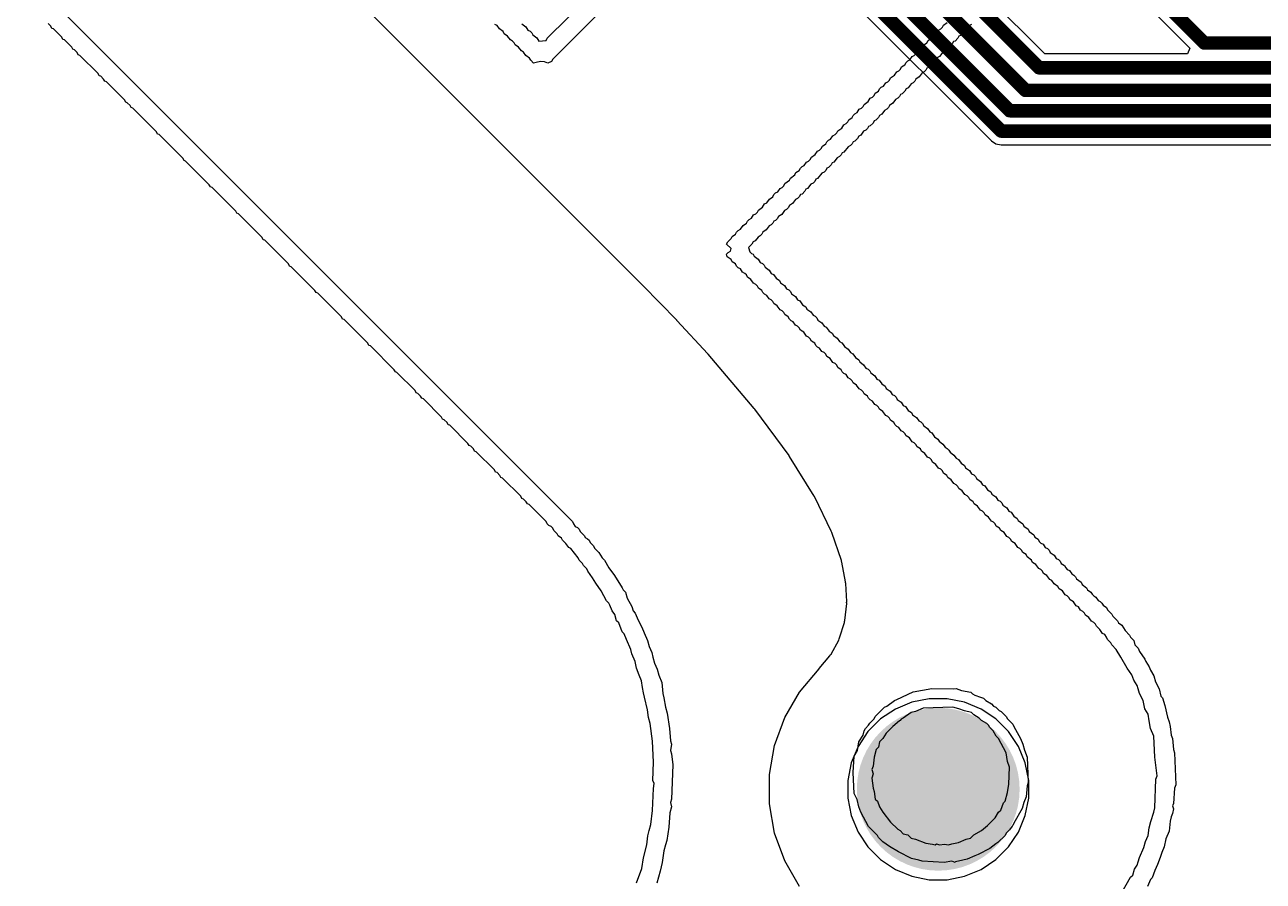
# Model space of a CAD drawing. Header units: millimetres. Extents: x 95 to 305, y 96 to 295.
# Drawn here: x 141.97 to 169.36, y 118.42 to 137.35 of the extents above; entities that cross this region are included whole.
import ezdxf

# ---------------------------------------------------------------- set-up
doc = ezdxf.new("R2010")
doc.units = ezdxf.units.MM
for name, color, linetype in [('BottomLayer', 5, 'Continuous'), ('BottomOverlay', 54, 'Continuous'), ('BottomSolder', 6, 'Continuous'), ('MultiLayer', 9, 'Continuous'), ('PadHoleLayer', 156, 'Continuous'), ('TopLayer', 1, 'Continuous'), ('TopSolder', 216, 'Continuous')]:
    doc.layers.add(name, color=color, linetype=linetype)

msp = doc.modelspace()

# ---------------------------------------------------------------- hatches: boundary and pattern name
at = {"layer": 'BottomLayer'}
h = msp.add_hatch(color=5, dxfattribs=at)
edge = h.paths.add_edge_path()
edge.add_arc((162.17, 120.45), 1.75, 0, 360)
at = {"layer": 'BottomSolder'}
h = msp.add_hatch(color=6, dxfattribs=at)
edge = h.paths.add_edge_path()
edge.add_arc((162.17, 120.45), 1.8, 0, 360)
at = {"layer": 'MultiLayer'}
h = msp.add_hatch(color=9, dxfattribs=at)
edge = h.paths.add_edge_path()
edge.add_arc((162.17, 120.45), 1.75, 0, 360)
at = {"layer": 'PadHoleLayer'}
h = msp.add_hatch(color=156, dxfattribs=at)
edge = h.paths.add_edge_path()
edge.add_arc((162.17, 120.45), 1.75, 0, 360)
at = {"layer": 'TopLayer'}
h = msp.add_hatch(color=1, dxfattribs=at)
edge = h.paths.add_edge_path()
edge.add_arc((162.17, 120.45), 1.75, 0, 360)
at = {"layer": 'TopSolder'}
h = msp.add_hatch(color=216, dxfattribs=at)
edge = h.paths.add_edge_path()
edge.add_arc((162.17, 120.45), 1.8, 0, 360)

# ---------------------------------------------------------------- linework, layer by layer
at = {"layer": 'BottomLayer'}
for p, q in [((155.632, 131.591), (131.591, 155.632)), ((155.633, 131.59), (155.632, 131.591)), ((155.635, 131.589), (155.633, 131.59)), ((156.388, 130.817), (155.635, 131.589)), ((156.39, 130.814), (156.388, 130.817)), ((156.393, 130.812), (156.39, 130.814)), ((157.077, 130.073), (156.393, 130.812)), ((157.08, 130.069), (157.077, 130.073)), ((157.084, 130.065), (157.08, 130.069)), ((158.101, 128.867), (157.084, 130.065)), ((158.105, 128.86), (158.101, 128.867)), ((158.112, 128.854), (158.105, 128.86)), ((158.871, 127.827), (158.112, 128.854)), ((158.876, 127.817), (158.871, 127.827)), ((158.883, 127.809), (158.876, 127.817)), ((159.427, 126.931), (158.883, 127.809)), ((159.432, 126.919), (159.427, 126.931)), ((159.44, 126.909), (159.432, 126.919)), ((159.804, 126.159), (159.44, 126.909)), ((159.808, 126.143), (159.804, 126.159)), ((159.816, 126.129), (159.808, 126.143)), ((160.029, 125.504), (159.816, 126.129)), ((160.031, 125.487), (160.029, 125.504)), ((160.038, 125.471), (160.031, 125.487)), ((160.123, 125.038), (160.038, 125.471)), ((160.123, 125.019), (160.123, 125.038)), ((160.127, 125.002), (160.123, 125.019)), ((160.148, 124.599), (160.127, 125.002)), ((160.105, 124.184), (160.147, 124.557)), ((160.145, 124.578), (160.148, 124.599)), ((160.147, 124.557), (160.145, 124.578)), ((159.989, 123.796), (160.095, 124.138)), ((160.095, 124.138), (160.097, 124.161)), ((160.097, 124.161), (160.105, 124.184)), ((159.976, 123.773), (159.989, 123.796)), ((159.799, 123.438), (159.969, 123.749)), ((159.969, 123.749), (159.976, 123.773)), ((159.537, 123.116), (159.771, 123.397)), ((159.771, 123.397), (159.783, 123.419)), ((159.783, 123.419), (159.799, 123.438)), ((159.103, 122.598), (159.537, 123.115)), ((159.537, 123.115), (159.537, 123.116)), ((159.537, 123.116), (159.537, 123.116)), ((158.776, 122.033), (159.103, 122.598)), ((161.973, 122.45), (161.586, 122.374)), ((162.367, 122.45), (161.973, 122.45)), ((162.753, 122.374), (162.367, 122.45)), ((161.222, 122.223), (160.895, 122.004)), ((161.586, 122.374), (161.222, 122.223)), ((163.117, 122.223), (162.753, 122.374)), ((163.445, 122.004), (163.117, 122.223)), ((158.553, 121.42), (158.776, 122.033)), ((160.895, 122.004), (160.616, 121.725)), ((163.723, 121.725), (163.445, 122.004)), ((160.616, 121.725), (160.397, 121.398)), ((163.942, 121.398), (163.723, 121.725)), ((158.44, 120.777), (158.553, 121.42)), ((160.397, 121.398), (160.247, 121.034)), ((164.093, 121.034), (163.942, 121.398)), ((158.44, 120.124), (158.44, 120.777)), ((160.247, 121.034), (160.17, 120.647)), ((164.17, 120.647), (164.093, 121.034)), ((160.17, 120.647), (160.17, 120.253)), ((164.17, 120.253), (164.17, 120.647)), ((160.17, 120.253), (160.247, 119.867)), ((164.093, 119.867), (164.17, 120.253)), ((158.553, 119.481), (158.44, 120.124)), ((160.247, 119.867), (160.397, 119.503)), ((163.942, 119.503), (164.093, 119.867)), ((158.776, 118.868), (158.553, 119.481)), ((160.397, 119.503), (160.616, 119.176)), ((163.723, 119.176), (163.942, 119.503)), ((160.616, 119.176), (160.895, 118.897)), ((163.445, 118.897), (163.723, 119.176)), ((159.103, 118.303), (158.776, 118.868)), ((160.895, 118.897), (161.222, 118.678)), ((163.117, 118.678), (163.445, 118.897)), ((161.222, 118.678), (161.586, 118.527)), ((162.753, 118.527), (163.117, 118.678)), ((161.586, 118.527), (161.973, 118.45)), ((161.973, 118.45), (162.367, 118.45)), ((162.367, 118.45), (162.753, 118.527))]:
    msp.add_line(p, q, dxfattribs=at)
at = {"layer": 'BottomOverlay'}
for p, q in [((153.524, 137.052), (171.255, 154.783)), ((126.86, 153.59), (154.084, 126.366)), ((154.85, 137.794), (153.645, 136.589)), ((142.547, 137.319), (142.486, 137.38)), ((142.571, 137.271), (142.547, 137.319)), ((142.607, 137.258), (142.571, 137.271)), ((142.79, 137.076), (142.607, 137.258)), ((152.416, 137.331), (152.368, 137.356)), ((152.465, 137.258), (152.416, 137.331)), ((152.55, 137.198), (152.465, 137.258)), ((152.964, 137.368), (153.049, 137.307)), ((153.049, 137.307), (153.098, 137.234)), ((153.098, 137.234), (153.146, 137.21)), ((153.146, 137.21), (153.183, 137.173)), ((162.128, 137.161), (162.176, 137.234)), ((162.176, 137.234), (162.225, 137.258)), ((162.225, 137.258), (162.262, 137.295)), ((162.262, 137.295), (162.286, 137.344)), ((162.286, 137.344), (162.371, 137.404)), ((162.797, 137.246), (162.724, 137.198)), ((162.858, 137.331), (162.797, 137.246)), ((162.907, 137.356), (162.858, 137.331)), ((142.814, 137.027), (142.79, 137.076)), ((142.851, 137.015), (142.814, 137.027)), ((143.009, 136.857), (142.851, 137.015)), ((152.574, 137.149), (152.55, 137.198)), ((152.647, 137.1), (152.574, 137.149)), ((152.708, 137.015), (152.647, 137.1)), ((152.757, 136.991), (152.708, 137.015)), ((152.794, 136.954), (152.757, 136.991)), ((152.818, 136.905), (152.794, 136.954)), ((153.183, 137.173), (153.207, 137.125)), ((153.207, 137.125), (153.292, 137.064)), ((153.292, 137.064), (153.341, 136.991)), ((153.341, 136.991), (153.499, 137.003)), ((153.499, 137.003), (153.524, 137.052)), ((161.823, 136.881), (161.921, 136.954)), ((161.921, 136.954), (161.945, 137.003)), ((161.945, 137.003), (162.018, 137.052)), ((162.018, 137.052), (162.043, 137.1)), ((162.043, 137.1), (162.079, 137.137)), ((162.079, 137.137), (162.128, 137.161)), ((162.481, 136.93), (162.444, 136.893)), ((162.505, 136.978), (162.481, 136.93)), ((162.541, 136.991), (162.505, 136.978)), ((162.602, 137.052), (162.541, 136.991)), ((162.627, 137.1), (162.602, 137.052)), ((162.663, 137.112), (162.627, 137.1)), ((162.7, 137.149), (162.663, 137.112)), ((162.724, 137.198), (162.7, 137.149)), ((143.033, 136.808), (143.009, 136.857)), ((143.07, 136.796), (143.033, 136.808)), ((143.131, 136.735), (143.07, 136.796)), ((143.155, 136.686), (143.131, 136.735)), ((143.192, 136.674), (143.155, 136.686)), ((143.593, 136.273), (143.192, 136.674)), ((152.891, 136.857), (152.818, 136.905)), ((152.952, 136.772), (152.891, 136.857)), ((153, 136.747), (152.952, 136.772)), ((153.049, 136.674), (153, 136.747)), ((153.134, 136.613), (153.049, 136.674)), ((161.592, 136.65), (161.641, 136.674)), ((161.641, 136.674), (161.677, 136.711)), ((161.677, 136.711), (161.702, 136.759)), ((161.702, 136.759), (161.799, 136.832)), ((161.799, 136.832), (161.823, 136.881)), ((162.274, 136.747), (162.201, 136.65)), ((162.322, 136.772), (162.274, 136.747)), ((162.395, 136.869), (162.322, 136.772)), ((162.444, 136.893), (162.395, 136.869)), ((153.159, 136.565), (153.134, 136.613)), ((153.219, 136.504), (153.159, 136.565)), ((153.28, 136.516), (153.219, 136.504)), ((153.378, 136.54), (153.28, 136.516)), ((153.463, 136.528), (153.378, 136.54)), ((153.536, 136.504), (153.463, 136.528)), ((153.621, 136.54), (153.536, 136.504)), ((153.645, 136.589), (153.621, 136.54)), ((161.337, 136.37), (161.361, 136.419)), ((161.361, 136.419), (161.434, 136.467)), ((161.434, 136.467), (161.458, 136.516)), ((161.458, 136.516), (161.495, 136.553)), ((161.495, 136.553), (161.544, 136.577)), ((161.544, 136.577), (161.592, 136.65)), ((161.921, 136.394), (161.896, 136.346)), ((161.957, 136.407), (161.921, 136.394)), ((162.018, 136.467), (161.957, 136.407)), ((162.043, 136.516), (162.018, 136.467)), ((162.079, 136.528), (162.043, 136.516)), ((162.152, 136.626), (162.079, 136.528)), ((162.201, 136.65), (162.152, 136.626)), ((143.618, 136.224), (143.593, 136.273)), ((143.654, 136.212), (143.618, 136.224)), ((143.715, 136.151), (143.654, 136.212)), ((143.739, 136.102), (143.715, 136.151)), ((161.057, 136.09), (161.093, 136.127)), ((161.093, 136.127), (161.118, 136.175)), ((161.118, 136.175), (161.203, 136.236)), ((161.203, 136.236), (161.251, 136.309)), ((161.251, 136.309), (161.3, 136.333)), ((161.3, 136.333), (161.337, 136.37)), ((161.677, 136.151), (161.653, 136.102)), ((161.75, 136.2), (161.677, 136.151)), ((161.811, 136.285), (161.75, 136.2)), ((161.86, 136.309), (161.811, 136.285)), ((161.896, 136.346), (161.86, 136.309)), ((143.776, 136.09), (143.739, 136.102)), ((144.177, 135.688), (143.776, 136.09)), ((160.753, 135.786), (160.777, 135.835)), ((160.777, 135.835), (160.85, 135.883)), ((160.85, 135.883), (160.874, 135.932)), ((160.874, 135.932), (160.911, 135.968)), ((160.911, 135.968), (160.959, 135.993)), ((160.959, 135.993), (161.008, 136.066)), ((161.008, 136.066), (161.057, 136.09)), ((161.434, 135.883), (161.373, 135.822)), ((161.458, 135.932), (161.434, 135.883)), ((161.507, 135.956), (161.458, 135.932)), ((161.568, 136.041), (161.507, 135.956)), ((161.617, 136.066), (161.568, 136.041)), ((161.653, 136.102), (161.617, 136.066)), ((144.202, 135.64), (144.177, 135.688)), ((144.238, 135.628), (144.202, 135.64)), ((144.299, 135.567), (144.238, 135.628)), ((144.323, 135.518), (144.299, 135.567)), ((160.509, 135.542), (160.533, 135.591)), ((160.533, 135.591), (160.619, 135.652)), ((160.619, 135.652), (160.667, 135.725)), ((160.667, 135.725), (160.716, 135.749)), ((160.716, 135.749), (160.753, 135.786)), ((161.093, 135.567), (161.069, 135.518)), ((161.166, 135.615), (161.093, 135.567)), ((161.227, 135.701), (161.166, 135.615)), ((161.276, 135.725), (161.227, 135.701)), ((161.312, 135.762), (161.276, 135.725)), ((161.337, 135.81), (161.312, 135.762)), ((161.373, 135.822), (161.337, 135.81)), ((144.36, 135.506), (144.323, 135.518)), ((144.883, 134.983), (144.36, 135.506)), ((160.193, 135.25), (160.266, 135.299)), ((160.266, 135.299), (160.29, 135.348)), ((160.29, 135.348), (160.327, 135.384)), ((160.327, 135.384), (160.375, 135.409)), ((160.375, 135.409), (160.424, 135.482)), ((160.424, 135.482), (160.473, 135.506)), ((160.473, 135.506), (160.509, 135.542)), ((160.85, 135.299), (160.789, 135.238)), ((160.874, 135.348), (160.85, 135.299)), ((160.923, 135.372), (160.874, 135.348)), ((160.984, 135.457), (160.923, 135.372)), ((161.032, 135.482), (160.984, 135.457)), ((161.069, 135.518), (161.032, 135.482)), ((159.949, 135.007), (160.035, 135.068)), ((160.035, 135.068), (160.083, 135.141)), ((160.083, 135.141), (160.132, 135.165)), ((160.132, 135.165), (160.168, 135.202)), ((160.168, 135.202), (160.193, 135.25)), ((160.57, 135.019), (160.521, 134.995)), ((160.606, 135.056), (160.57, 135.019)), ((160.631, 135.104), (160.606, 135.056)), ((160.667, 135.117), (160.631, 135.104)), ((160.728, 135.177), (160.667, 135.117)), ((160.753, 135.226), (160.728, 135.177)), ((160.789, 135.238), (160.753, 135.226)), ((144.908, 134.934), (144.883, 134.983)), ((144.944, 134.922), (144.908, 134.934)), ((145.467, 134.399), (144.944, 134.922)), ((159.682, 134.715), (159.706, 134.764)), ((159.706, 134.764), (159.742, 134.8)), ((159.742, 134.8), (159.791, 134.824)), ((159.791, 134.824), (159.84, 134.897)), ((159.84, 134.897), (159.888, 134.922)), ((159.888, 134.922), (159.925, 134.958)), ((159.925, 134.958), (159.949, 135.007)), ((160.29, 134.764), (160.266, 134.715)), ((160.327, 134.776), (160.29, 134.764)), ((160.387, 134.837), (160.327, 134.776)), ((160.412, 134.885), (160.387, 134.837)), ((160.46, 134.91), (160.412, 134.885)), ((160.521, 134.995), (160.46, 134.91)), ((159.365, 134.423), (159.45, 134.484)), ((159.45, 134.484), (159.499, 134.557)), ((159.499, 134.557), (159.548, 134.581)), ((159.548, 134.581), (159.584, 134.618)), ((159.584, 134.618), (159.609, 134.666)), ((159.609, 134.666), (159.682, 134.715)), ((160.022, 134.472), (159.986, 134.435)), ((160.047, 134.52), (160.022, 134.472)), ((160.083, 134.532), (160.047, 134.52)), ((160.181, 134.654), (160.083, 134.532)), ((160.229, 134.678), (160.181, 134.654)), ((160.266, 134.715), (160.229, 134.678)), ((145.492, 134.35), (145.467, 134.399)), ((145.528, 134.338), (145.492, 134.35)), ((146.051, 133.814), (145.528, 134.338)), ((159.122, 134.179), (159.158, 134.216)), ((159.158, 134.216), (159.207, 134.24)), ((159.207, 134.24), (159.256, 134.313)), ((159.256, 134.313), (159.304, 134.338)), ((159.304, 134.338), (159.341, 134.374)), ((159.341, 134.374), (159.365, 134.423)), ((159.742, 134.192), (159.706, 134.179)), ((159.803, 134.252), (159.742, 134.192)), ((159.828, 134.301), (159.803, 134.252)), ((159.864, 134.313), (159.828, 134.301)), ((159.937, 134.411), (159.864, 134.313)), ((159.986, 134.435), (159.937, 134.411)), ((158.878, 133.912), (158.903, 133.96)), ((158.903, 133.96), (159, 134.033)), ((159, 134.033), (159.024, 134.082)), ((159.024, 134.082), (159.097, 134.131)), ((159.097, 134.131), (159.122, 134.179)), ((159.463, 133.936), (159.438, 133.887)), ((159.499, 133.948), (159.463, 133.936)), ((159.596, 134.07), (159.499, 133.948)), ((159.645, 134.094), (159.596, 134.07)), ((159.682, 134.131), (159.645, 134.094)), ((159.706, 134.179), (159.682, 134.131)), ((146.076, 133.766), (146.051, 133.814)), ((146.112, 133.754), (146.076, 133.766)), ((146.636, 133.23), (146.112, 133.754)), ((158.574, 133.632), (158.623, 133.656)), ((158.623, 133.656), (158.672, 133.729)), ((158.672, 133.729), (158.72, 133.754)), ((158.72, 133.754), (158.757, 133.79)), ((158.757, 133.79), (158.781, 133.839)), ((158.781, 133.839), (158.878, 133.912)), ((159.219, 133.668), (159.158, 133.607)), ((159.243, 133.717), (159.219, 133.668)), ((159.28, 133.729), (159.243, 133.717)), ((159.353, 133.827), (159.28, 133.729)), ((159.402, 133.851), (159.353, 133.827)), ((159.438, 133.887), (159.402, 133.851)), ((158.282, 133.315), (158.331, 133.388)), ((158.331, 133.388), (158.379, 133.413)), ((158.379, 133.413), (158.44, 133.498)), ((158.44, 133.498), (158.513, 133.547)), ((158.513, 133.547), (158.538, 133.595)), ((158.538, 133.595), (158.574, 133.632)), ((158.951, 133.401), (158.878, 133.352)), ((159.012, 133.486), (158.951, 133.401)), ((159.061, 133.51), (159.012, 133.486)), ((159.097, 133.547), (159.061, 133.51)), ((159.122, 133.595), (159.097, 133.547)), ((159.158, 133.607), (159.122, 133.595)), ((146.66, 133.182), (146.636, 133.23)), ((146.696, 133.169), (146.66, 133.182)), ((147.22, 132.646), (146.696, 133.169)), ((158.039, 133.072), (158.087, 133.145)), ((158.087, 133.145), (158.136, 133.169)), ((158.136, 133.169), (158.173, 133.206)), ((158.173, 133.206), (158.197, 133.255)), ((158.197, 133.255), (158.282, 133.315)), ((158.635, 133.109), (158.611, 133.06)), ((158.708, 133.157), (158.635, 133.109)), ((158.769, 133.242), (158.708, 133.157)), ((158.818, 133.267), (158.769, 133.242)), ((158.854, 133.303), (158.818, 133.267)), ((158.878, 133.352), (158.854, 133.303)), ((157.747, 132.804), (157.795, 132.829)), ((157.795, 132.829), (157.856, 132.914)), ((157.856, 132.914), (157.929, 132.962)), ((157.929, 132.962), (157.953, 133.011)), ((157.953, 133.011), (157.99, 133.048)), ((157.99, 133.048), (158.039, 133.072)), ((158.428, 132.902), (158.367, 132.816)), ((158.477, 132.926), (158.428, 132.902)), ((158.513, 132.962), (158.477, 132.926)), ((158.538, 133.011), (158.513, 132.962)), ((158.574, 133.023), (158.538, 133.011)), ((158.611, 133.06), (158.574, 133.023)), ((147.244, 132.597), (147.22, 132.646)), ((147.281, 132.585), (147.244, 132.597)), ((147.804, 132.062), (147.281, 132.585)), ((157.491, 132.5), (157.515, 132.549)), ((157.515, 132.549), (157.588, 132.622)), ((157.588, 132.622), (157.613, 132.67)), ((157.613, 132.67), (157.686, 132.719)), ((157.686, 132.719), (157.71, 132.768)), ((157.71, 132.768), (157.747, 132.804)), ((158.075, 132.549), (158.051, 132.5)), ((158.124, 132.573), (158.075, 132.549)), ((158.185, 132.658), (158.124, 132.573)), ((158.233, 132.683), (158.185, 132.658)), ((158.27, 132.719), (158.233, 132.683)), ((158.294, 132.768), (158.27, 132.719)), ((158.367, 132.816), (158.294, 132.768)), ((157.588, 132.403), (157.491, 132.5)), ((157.491, 132.281), (157.528, 132.317)), ((157.503, 132.22), (157.491, 132.281)), ((157.528, 132.317), (157.576, 132.342)), ((157.576, 132.342), (157.588, 132.403)), ((158.051, 132.5), (157.978, 132.427)), ((157.978, 132.427), (158.002, 132.33)), ((158.002, 132.33), (158.039, 132.293)), ((158.039, 132.293), (158.075, 132.281)), ((158.075, 132.281), (158.1, 132.232)), ((147.828, 132.013), (147.804, 132.062)), ((147.865, 132.001), (147.828, 132.013)), ((148.388, 131.478), (147.865, 132.001)), ((157.588, 132.159), (157.503, 132.22)), ((157.613, 132.111), (157.588, 132.159)), ((157.686, 132.062), (157.613, 132.111)), ((157.71, 132.013), (157.686, 132.062)), ((157.747, 131.977), (157.71, 132.013)), ((158.1, 132.232), (158.185, 132.171)), ((158.185, 132.171), (158.233, 132.098)), ((158.233, 132.098), (158.282, 132.074)), ((158.282, 132.074), (158.319, 132.038)), ((158.319, 132.038), (158.343, 131.989)), ((157.795, 131.952), (157.747, 131.977)), ((157.844, 131.879), (157.795, 131.952)), ((157.893, 131.855), (157.844, 131.879)), ((157.929, 131.819), (157.893, 131.855)), ((157.953, 131.77), (157.929, 131.819)), ((158.027, 131.721), (157.953, 131.77)), ((158.343, 131.989), (158.428, 131.928)), ((158.428, 131.928), (158.477, 131.855)), ((158.477, 131.855), (158.525, 131.831)), ((158.525, 131.831), (158.586, 131.745)), ((158.586, 131.745), (158.659, 131.697)), ((148.412, 131.429), (148.388, 131.478)), ((158.087, 131.636), (158.027, 131.721)), ((158.136, 131.612), (158.087, 131.636)), ((158.173, 131.575), (158.136, 131.612)), ((158.197, 131.526), (158.173, 131.575)), ((158.27, 131.478), (158.197, 131.526)), ((158.294, 131.429), (158.27, 131.478)), ((158.659, 131.697), (158.684, 131.648)), ((158.684, 131.648), (158.769, 131.587)), ((158.769, 131.587), (158.818, 131.514)), ((158.818, 131.514), (158.866, 131.49)), ((158.866, 131.49), (158.903, 131.453)), ((158.903, 131.453), (158.927, 131.405)), ((148.449, 131.417), (148.412, 131.429)), ((148.972, 130.894), (148.449, 131.417)), ((158.331, 131.393), (158.294, 131.429)), ((158.379, 131.368), (158.331, 131.393)), ((158.428, 131.295), (158.379, 131.368)), ((158.477, 131.271), (158.428, 131.295)), ((158.513, 131.234), (158.477, 131.271)), ((158.538, 131.186), (158.513, 131.234)), ((158.611, 131.137), (158.538, 131.186)), ((158.927, 131.405), (159.012, 131.344)), ((159.012, 131.344), (159.061, 131.271)), ((159.061, 131.271), (159.11, 131.247)), ((159.11, 131.247), (159.17, 131.161)), ((158.672, 131.052), (158.611, 131.137)), ((158.72, 131.027), (158.672, 131.052)), ((158.757, 130.991), (158.72, 131.027)), ((158.781, 130.942), (158.757, 130.991)), ((158.854, 130.894), (158.781, 130.942)), ((159.17, 131.161), (159.243, 131.113)), ((159.243, 131.113), (159.268, 131.064)), ((159.268, 131.064), (159.353, 131.003)), ((159.353, 131.003), (159.402, 130.93)), ((159.402, 130.93), (159.45, 130.906)), ((159.45, 130.906), (159.487, 130.869)), ((148.997, 130.845), (148.972, 130.894)), ((149.033, 130.833), (148.997, 130.845)), ((149.556, 130.309), (149.033, 130.833)), ((158.878, 130.845), (158.854, 130.894)), ((158.915, 130.808), (158.878, 130.845)), ((158.964, 130.784), (158.915, 130.808)), ((159.012, 130.711), (158.964, 130.784)), ((159.061, 130.687), (159.012, 130.711)), ((159.097, 130.65), (159.061, 130.687)), ((159.122, 130.602), (159.097, 130.65)), ((159.487, 130.869), (159.511, 130.821)), ((159.511, 130.821), (159.596, 130.76)), ((159.596, 130.76), (159.645, 130.687)), ((159.645, 130.687), (159.694, 130.662)), ((159.694, 130.662), (159.755, 130.577)), ((159.195, 130.553), (159.122, 130.602)), ((159.256, 130.468), (159.195, 130.553)), ((159.304, 130.443), (159.256, 130.468)), ((159.341, 130.407), (159.304, 130.443)), ((159.365, 130.358), (159.341, 130.407)), ((159.438, 130.309), (159.365, 130.358)), ((159.755, 130.577), (159.828, 130.529)), ((159.828, 130.529), (159.852, 130.48)), ((159.852, 130.48), (159.937, 130.419)), ((159.937, 130.419), (159.986, 130.346)), ((149.581, 130.261), (149.556, 130.309)), ((149.617, 130.249), (149.581, 130.261)), ((150.141, 129.725), (149.617, 130.249)), ((159.463, 130.261), (159.438, 130.309)), ((159.499, 130.224), (159.463, 130.261)), ((159.548, 130.2), (159.499, 130.224)), ((159.596, 130.127), (159.548, 130.2)), ((159.645, 130.103), (159.596, 130.127)), ((159.682, 130.066), (159.645, 130.103)), ((159.986, 130.346), (160.035, 130.322)), ((160.035, 130.322), (160.071, 130.285)), ((160.071, 130.285), (160.095, 130.236)), ((160.095, 130.236), (160.181, 130.176)), ((160.181, 130.176), (160.229, 130.103)), ((160.229, 130.103), (160.278, 130.078)), ((159.706, 130.017), (159.682, 130.066)), ((159.779, 129.969), (159.706, 130.017)), ((159.84, 129.884), (159.779, 129.969)), ((159.888, 129.859), (159.84, 129.884)), ((159.925, 129.823), (159.888, 129.859)), ((159.949, 129.774), (159.925, 129.823)), ((160.278, 130.078), (160.339, 129.993)), ((160.339, 129.993), (160.412, 129.944)), ((160.412, 129.944), (160.436, 129.896)), ((160.436, 129.896), (160.521, 129.835)), ((160.521, 129.835), (160.57, 129.762)), ((150.165, 129.677), (150.141, 129.725)), ((150.201, 129.664), (150.165, 129.677)), ((150.603, 129.263), (150.201, 129.664)), ((160.022, 129.725), (159.949, 129.774)), ((160.047, 129.677), (160.022, 129.725)), ((160.083, 129.64), (160.047, 129.677)), ((160.132, 129.616), (160.083, 129.64)), ((160.181, 129.543), (160.132, 129.616)), ((160.229, 129.518), (160.181, 129.543)), ((160.57, 129.762), (160.619, 129.737)), ((160.619, 129.737), (160.655, 129.701)), ((160.655, 129.701), (160.68, 129.652)), ((160.68, 129.652), (160.765, 129.591)), ((160.765, 129.591), (160.813, 129.518)), ((150.627, 129.214), (150.603, 129.263)), ((160.266, 129.482), (160.229, 129.518)), ((160.29, 129.433), (160.266, 129.482)), ((160.363, 129.385), (160.29, 129.433)), ((160.424, 129.299), (160.363, 129.385)), ((160.473, 129.275), (160.424, 129.299)), ((160.509, 129.239), (160.473, 129.275)), ((160.813, 129.518), (160.862, 129.494)), ((160.862, 129.494), (160.923, 129.409)), ((160.923, 129.409), (160.996, 129.36)), ((160.996, 129.36), (161.02, 129.312)), ((161.02, 129.312), (161.105, 129.251)), ((150.664, 129.202), (150.627, 129.214)), ((150.725, 129.141), (150.664, 129.202)), ((150.749, 129.092), (150.725, 129.141)), ((150.786, 129.08), (150.749, 129.092)), ((151.187, 128.679), (150.786, 129.08)), ((160.533, 129.19), (160.509, 129.239)), ((160.606, 129.141), (160.533, 129.19)), ((160.631, 129.092), (160.606, 129.141)), ((160.667, 129.056), (160.631, 129.092)), ((160.716, 129.032), (160.667, 129.056)), ((160.765, 128.959), (160.716, 129.032)), ((161.105, 129.251), (161.154, 129.178)), ((161.154, 129.178), (161.203, 129.153)), ((161.203, 129.153), (161.239, 129.117)), ((161.239, 129.117), (161.264, 129.068)), ((161.264, 129.068), (161.349, 129.007)), ((161.349, 129.007), (161.398, 128.934)), ((160.813, 128.934), (160.765, 128.959)), ((160.85, 128.898), (160.813, 128.934)), ((160.874, 128.849), (160.85, 128.898)), ((160.947, 128.8), (160.874, 128.849)), ((161.008, 128.715), (160.947, 128.8)), ((161.057, 128.691), (161.008, 128.715)), ((161.398, 128.934), (161.446, 128.91)), ((161.446, 128.91), (161.507, 128.825)), ((161.507, 128.825), (161.58, 128.776)), ((161.58, 128.776), (161.604, 128.727)), ((161.604, 128.727), (161.69, 128.667)), ((151.211, 128.63), (151.187, 128.679)), ((151.248, 128.618), (151.211, 128.63)), ((151.309, 128.557), (151.248, 128.618)), ((151.333, 128.508), (151.309, 128.557)), ((151.37, 128.496), (151.333, 128.508)), ((151.771, 128.095), (151.37, 128.496)), ((161.093, 128.654), (161.057, 128.691)), ((161.118, 128.606), (161.093, 128.654)), ((161.191, 128.557), (161.118, 128.606)), ((161.215, 128.508), (161.191, 128.557)), ((161.251, 128.472), (161.215, 128.508)), ((161.3, 128.447), (161.251, 128.472)), ((161.349, 128.374), (161.3, 128.447)), ((161.69, 128.667), (161.738, 128.594)), ((161.738, 128.594), (161.787, 128.569)), ((161.787, 128.569), (161.823, 128.533)), ((161.823, 128.533), (161.848, 128.484)), ((161.848, 128.484), (161.933, 128.423)), ((161.398, 128.35), (161.349, 128.374)), ((161.434, 128.314), (161.398, 128.35)), ((161.458, 128.265), (161.434, 128.314)), ((161.531, 128.216), (161.458, 128.265)), ((161.592, 128.131), (161.531, 128.216)), ((161.933, 128.423), (161.982, 128.35)), ((161.982, 128.35), (162.03, 128.326)), ((162.03, 128.326), (162.091, 128.241)), ((162.091, 128.241), (162.164, 128.192)), ((162.164, 128.192), (162.189, 128.143)), ((151.796, 128.046), (151.771, 128.095)), ((151.832, 128.034), (151.796, 128.046)), ((151.893, 127.973), (151.832, 128.034)), ((151.917, 127.924), (151.893, 127.973)), ((151.954, 127.912), (151.917, 127.924)), ((152.355, 127.51), (151.954, 127.912)), ((161.641, 128.107), (161.592, 128.131)), ((161.677, 128.07), (161.641, 128.107)), ((161.702, 128.022), (161.677, 128.07)), ((161.775, 127.973), (161.702, 128.022)), ((161.799, 127.924), (161.775, 127.973)), ((161.872, 127.876), (161.799, 127.924)), ((162.189, 128.143), (162.274, 128.082)), ((162.274, 128.082), (162.322, 128.009)), ((162.322, 128.009), (162.371, 127.985)), ((162.371, 127.985), (162.408, 127.949)), ((162.408, 127.949), (162.432, 127.9)), ((162.432, 127.9), (162.517, 127.839)), ((161.933, 127.79), (161.872, 127.876)), ((161.982, 127.766), (161.933, 127.79)), ((162.018, 127.729), (161.982, 127.766)), ((162.043, 127.681), (162.018, 127.729)), ((162.116, 127.632), (162.043, 127.681)), ((162.176, 127.547), (162.116, 127.632)), ((162.517, 127.839), (162.566, 127.766)), ((162.566, 127.766), (162.615, 127.742)), ((162.615, 127.742), (162.675, 127.656)), ((162.675, 127.656), (162.748, 127.608)), ((152.38, 127.462), (152.355, 127.51)), ((152.416, 127.45), (152.38, 127.462)), ((152.477, 127.389), (152.416, 127.45)), ((152.501, 127.34), (152.477, 127.389)), ((162.225, 127.523), (162.176, 127.547)), ((162.262, 127.486), (162.225, 127.523)), ((162.286, 127.437), (162.262, 127.486)), ((162.359, 127.389), (162.286, 127.437)), ((162.383, 127.34), (162.359, 127.389)), ((162.748, 127.608), (162.773, 127.559)), ((162.773, 127.559), (162.858, 127.498)), ((162.858, 127.498), (162.907, 127.425)), ((162.907, 127.425), (162.955, 127.401)), ((162.955, 127.401), (162.992, 127.364)), ((162.992, 127.364), (163.016, 127.316)), ((152.538, 127.328), (152.501, 127.34)), ((152.94, 126.926), (152.538, 127.328)), ((162.456, 127.291), (162.383, 127.34)), ((162.517, 127.206), (162.456, 127.291)), ((162.566, 127.182), (162.517, 127.206)), ((162.602, 127.145), (162.566, 127.182)), ((162.627, 127.097), (162.602, 127.145)), ((162.7, 127.048), (162.627, 127.097)), ((163.016, 127.316), (163.101, 127.255)), ((163.101, 127.255), (163.15, 127.182)), ((163.15, 127.182), (163.199, 127.158)), ((163.199, 127.158), (163.26, 127.072)), ((163.26, 127.072), (163.333, 127.024)), ((152.964, 126.878), (152.94, 126.926)), ((153, 126.865), (152.964, 126.878)), ((153.061, 126.805), (153, 126.865)), ((153.086, 126.756), (153.061, 126.805)), ((162.761, 126.963), (162.7, 127.048)), ((162.809, 126.938), (162.761, 126.963)), ((162.846, 126.902), (162.809, 126.938)), ((162.87, 126.853), (162.846, 126.902)), ((162.943, 126.805), (162.87, 126.853)), ((162.967, 126.756), (162.943, 126.805)), ((163.333, 127.024), (163.357, 126.975)), ((163.357, 126.975), (163.442, 126.914)), ((163.442, 126.914), (163.491, 126.841)), ((163.491, 126.841), (163.539, 126.817)), ((163.539, 126.817), (163.576, 126.78)), ((153.122, 126.744), (153.086, 126.756)), ((153.499, 126.366), (153.122, 126.744)), ((163.04, 126.707), (162.967, 126.756)), ((163.101, 126.622), (163.04, 126.707)), ((163.15, 126.598), (163.101, 126.622)), ((163.186, 126.561), (163.15, 126.598)), ((163.211, 126.513), (163.186, 126.561)), ((163.576, 126.78), (163.6, 126.732)), ((163.6, 126.732), (163.685, 126.671)), ((163.685, 126.671), (163.734, 126.598)), ((163.734, 126.598), (163.783, 126.573)), ((163.783, 126.573), (163.844, 126.488)), ((153.524, 126.318), (153.499, 126.366)), ((153.56, 126.281), (153.524, 126.318)), ((153.609, 126.257), (153.56, 126.281)), ((153.645, 126.22), (153.609, 126.257)), ((154.084, 126.366), (154.108, 126.318)), ((154.108, 126.318), (154.144, 126.257)), ((154.144, 126.257), (154.193, 126.233)), ((163.284, 126.464), (163.211, 126.513)), ((163.345, 126.379), (163.284, 126.464)), ((163.393, 126.354), (163.345, 126.379)), ((163.43, 126.318), (163.393, 126.354)), ((163.454, 126.269), (163.43, 126.318)), ((163.527, 126.22), (163.454, 126.269)), ((163.844, 126.488), (163.917, 126.439)), ((163.917, 126.439), (163.941, 126.391)), ((163.941, 126.391), (164.038, 126.318)), ((164.038, 126.318), (164.063, 126.269)), ((164.063, 126.269), (164.16, 126.196)), ((153.67, 126.172), (153.645, 126.22)), ((153.743, 126.099), (153.67, 126.172)), ((153.767, 126.05), (153.743, 126.099)), ((153.84, 126.001), (153.767, 126.05)), ((153.864, 125.953), (153.84, 126.001)), ((154.193, 126.233), (154.23, 126.196)), ((154.23, 126.196), (154.254, 126.147)), ((154.254, 126.147), (154.351, 126.05)), ((154.351, 126.05), (154.363, 126.014)), ((154.363, 126.014), (154.412, 125.989)), ((154.412, 125.989), (154.449, 125.953)), ((163.552, 126.172), (163.527, 126.22)), ((163.625, 126.123), (163.552, 126.172)), ((163.685, 126.038), (163.625, 126.123)), ((163.734, 126.014), (163.685, 126.038)), ((163.771, 125.977), (163.734, 126.014)), ((163.795, 125.928), (163.771, 125.977)), ((164.16, 126.196), (164.184, 126.147)), ((164.184, 126.147), (164.282, 126.074)), ((164.282, 126.074), (164.306, 126.026)), ((164.306, 126.026), (164.379, 125.977)), ((164.379, 125.977), (164.403, 125.928)), ((153.937, 125.88), (153.864, 125.953)), ((153.998, 125.794), (153.937, 125.88)), ((154.047, 125.77), (153.998, 125.794)), ((154.205, 125.563), (154.047, 125.77)), ((154.449, 125.953), (154.473, 125.904)), ((154.473, 125.904), (154.546, 125.831)), ((154.546, 125.831), (154.57, 125.782)), ((154.57, 125.782), (154.668, 125.685)), ((163.868, 125.88), (163.795, 125.928)), ((163.929, 125.794), (163.868, 125.88)), ((163.978, 125.77), (163.929, 125.794)), ((164.014, 125.734), (163.978, 125.77)), ((164.038, 125.685), (164.014, 125.734)), ((164.403, 125.928), (164.44, 125.892)), ((164.44, 125.892), (164.489, 125.868)), ((164.489, 125.868), (164.537, 125.794)), ((164.537, 125.794), (164.586, 125.77)), ((164.586, 125.77), (164.623, 125.734)), ((164.623, 125.734), (164.647, 125.685)), ((154.23, 125.515), (154.205, 125.563)), ((154.303, 125.442), (154.23, 125.515)), ((154.327, 125.393), (154.303, 125.442)), ((154.668, 125.685), (154.741, 125.563)), ((154.741, 125.563), (154.789, 125.515)), ((154.789, 125.515), (154.887, 125.344)), ((164.111, 125.636), (164.038, 125.685)), ((164.136, 125.588), (164.111, 125.636)), ((164.233, 125.515), (164.136, 125.588)), ((164.257, 125.466), (164.233, 125.515)), ((164.33, 125.417), (164.257, 125.466)), ((164.647, 125.685), (164.732, 125.624)), ((164.732, 125.624), (164.781, 125.551)), ((164.781, 125.551), (164.829, 125.527)), ((164.829, 125.527), (164.866, 125.49)), ((164.866, 125.49), (164.89, 125.442)), ((164.89, 125.442), (164.963, 125.393)), ((154.4, 125.32), (154.327, 125.393)), ((154.424, 125.271), (154.4, 125.32)), ((154.522, 125.125), (154.424, 125.271)), ((154.887, 125.344), (155.008, 125.174)), ((155.008, 125.174), (155.179, 124.906)), ((164.391, 125.332), (164.33, 125.417)), ((164.44, 125.308), (164.391, 125.332)), ((164.476, 125.271), (164.44, 125.308)), ((164.501, 125.223), (164.476, 125.271)), ((164.574, 125.174), (164.501, 125.223)), ((164.635, 125.089), (164.574, 125.174)), ((164.963, 125.393), (164.988, 125.344)), ((164.988, 125.344), (165.024, 125.308)), ((165.024, 125.308), (165.073, 125.283)), ((165.073, 125.283), (165.121, 125.21)), ((165.121, 125.21), (165.17, 125.186)), ((165.17, 125.186), (165.207, 125.149)), ((154.595, 125.003), (154.522, 125.125)), ((154.716, 124.833), (154.595, 125.003)), ((155.179, 124.906), (155.203, 124.857)), ((164.683, 125.064), (164.635, 125.089)), ((164.732, 124.991), (164.683, 125.064)), ((164.817, 124.93), (164.732, 124.991)), ((164.842, 124.882), (164.817, 124.93)), ((164.915, 124.833), (164.842, 124.882)), ((165.207, 125.149), (165.231, 125.101)), ((165.231, 125.101), (165.328, 125.028)), ((165.328, 125.028), (165.353, 124.979)), ((165.353, 124.979), (165.45, 124.906)), ((165.45, 124.906), (165.474, 124.857)), ((154.838, 124.614), (154.716, 124.833)), ((154.887, 124.565), (154.838, 124.614)), ((155.203, 124.857), (155.252, 124.809)), ((155.252, 124.809), (155.288, 124.675)), ((155.288, 124.675), (155.398, 124.492)), ((164.975, 124.748), (164.915, 124.833)), ((165.024, 124.724), (164.975, 124.748)), ((165.061, 124.687), (165.024, 124.724)), ((165.085, 124.638), (165.061, 124.687)), ((165.158, 124.59), (165.085, 124.638)), ((165.474, 124.857), (165.547, 124.809)), ((165.547, 124.809), (165.572, 124.76)), ((165.572, 124.76), (165.608, 124.724)), ((165.608, 124.724), (165.657, 124.699)), ((165.657, 124.699), (165.706, 124.626)), ((165.706, 124.626), (165.754, 124.602)), ((154.911, 124.517), (154.887, 124.565)), ((154.96, 124.395), (154.911, 124.517)), ((155.021, 124.31), (154.96, 124.395)), ((155.398, 124.492), (155.422, 124.395)), ((155.422, 124.395), (155.471, 124.346)), ((155.471, 124.346), (155.532, 124.188)), ((165.219, 124.504), (165.158, 124.59)), ((165.268, 124.48), (165.219, 124.504)), ((165.316, 124.407), (165.268, 124.48)), ((165.365, 124.383), (165.316, 124.407)), ((165.401, 124.346), (165.365, 124.383)), ((165.426, 124.298), (165.401, 124.346)), ((165.754, 124.602), (165.791, 124.565)), ((165.791, 124.565), (165.815, 124.517)), ((165.815, 124.517), (165.888, 124.468)), ((165.888, 124.468), (165.913, 124.419)), ((165.913, 124.419), (166.01, 124.322)), ((155.057, 124.176), (155.021, 124.31)), ((155.106, 124.127), (155.057, 124.176)), ((155.179, 123.933), (155.106, 124.127)), ((155.532, 124.188), (155.617, 124.03)), ((165.499, 124.249), (165.426, 124.298)), ((165.56, 124.164), (165.499, 124.249)), ((165.608, 124.139), (165.56, 124.164)), ((165.645, 124.103), (165.608, 124.139)), ((165.669, 124.054), (165.645, 124.103)), ((166.01, 124.322), (166.034, 124.273)), ((166.034, 124.273), (166.132, 124.176)), ((166.132, 124.176), (166.156, 124.127)), ((166.156, 124.127), (166.229, 124.079)), ((166.229, 124.079), (166.302, 123.957)), ((155.227, 123.884), (155.179, 123.933)), ((155.276, 123.762), (155.227, 123.884)), ((155.617, 124.03), (155.666, 123.908)), ((155.666, 123.908), (155.739, 123.738)), ((165.742, 123.981), (165.669, 124.054)), ((165.803, 123.896), (165.742, 123.981)), ((165.852, 123.872), (165.803, 123.896)), ((165.888, 123.811), (165.852, 123.872)), ((165.913, 123.762), (165.888, 123.811)), ((166.302, 123.957), (166.399, 123.859)), ((166.399, 123.859), (166.424, 123.811)), ((166.424, 123.811), (166.497, 123.738)), ((155.374, 123.543), (155.276, 123.762)), ((155.398, 123.446), (155.374, 123.543)), ((155.739, 123.738), (155.775, 123.604)), ((155.775, 123.604), (155.836, 123.47)), ((165.986, 123.689), (165.913, 123.762)), ((166.01, 123.64), (165.986, 123.689)), ((166.107, 123.543), (166.01, 123.64)), ((166.205, 123.373), (166.107, 123.543)), ((166.497, 123.738), (166.521, 123.64)), ((166.521, 123.64), (166.594, 123.567)), ((166.594, 123.567), (166.618, 123.494)), ((155.471, 123.275), (155.398, 123.446)), ((155.495, 123.129), (155.471, 123.275)), ((155.836, 123.47), (155.86, 123.373)), ((155.86, 123.373), (155.897, 123.239)), ((155.897, 123.239), (155.958, 123.105)), ((166.351, 123.129), (166.205, 123.373)), ((166.618, 123.494), (166.74, 123.324)), ((166.74, 123.324), (166.764, 123.275)), ((166.764, 123.275), (166.837, 123.154)), ((155.556, 122.971), (155.495, 123.129)), ((155.605, 122.849), (155.556, 122.971)), ((155.958, 123.105), (155.994, 122.971)), ((155.994, 122.971), (156.055, 122.813)), ((166.448, 122.983), (166.351, 123.129)), ((166.497, 122.862), (166.448, 122.983)), ((166.837, 123.154), (166.862, 123.081)), ((166.862, 123.081), (166.935, 122.959)), ((155.629, 122.703), (155.605, 122.849)), ((155.653, 122.582), (155.629, 122.703)), ((156.055, 122.813), (156.079, 122.57)), ((166.57, 122.74), (166.497, 122.862)), ((166.594, 122.667), (166.57, 122.74)), ((166.935, 122.959), (166.971, 122.825)), ((166.971, 122.825), (167.056, 122.667)), ((155.678, 122.484), (155.653, 122.582)), ((155.739, 122.204), (155.678, 122.484)), ((156.079, 122.57), (156.104, 122.472)), ((156.104, 122.472), (156.14, 122.265)), ((161.203, 122.411), (161.251, 122.436)), ((161.251, 122.436), (161.617, 122.606)), ((161.617, 122.606), (162.03, 122.679)), ((162.03, 122.679), (162.505, 122.667)), ((162.505, 122.667), (162.566, 122.679)), ((162.566, 122.679), (162.688, 122.63)), ((162.688, 122.63), (162.894, 122.594)), ((162.894, 122.594), (162.931, 122.557)), ((162.931, 122.557), (162.98, 122.533)), ((162.98, 122.533), (163.101, 122.484)), ((163.101, 122.484), (163.174, 122.46)), ((163.174, 122.46), (163.223, 122.411)), ((166.618, 122.57), (166.594, 122.667)), ((166.704, 122.411), (166.618, 122.57)), ((167.056, 122.667), (167.093, 122.509)), ((167.093, 122.509), (167.129, 122.472)), ((167.129, 122.472), (167.178, 122.302)), ((155.763, 122.034), (155.739, 122.204)), ((156.14, 122.265), (156.177, 122.131)), ((160.777, 122.058), (160.984, 122.265)), ((160.984, 122.265), (161.032, 122.29)), ((161.032, 122.29), (161.203, 122.411)), ((161.568, 122.144), (161.398, 122.022)), ((161.665, 122.168), (161.568, 122.144)), ((161.836, 122.241), (161.665, 122.168)), ((162.493, 122.265), (161.836, 122.241)), ((162.627, 122.229), (162.493, 122.265)), ((162.748, 122.18), (162.627, 122.229)), ((162.907, 122.144), (162.748, 122.18)), ((162.955, 122.095), (162.907, 122.144)), ((163.223, 122.411), (163.345, 122.338)), ((163.345, 122.338), (163.393, 122.29)), ((163.393, 122.29), (163.442, 122.265)), ((163.442, 122.265), (163.515, 122.192)), ((163.515, 122.192), (163.564, 122.168)), ((163.564, 122.168), (163.673, 122.058)), ((166.74, 122.229), (166.704, 122.411)), ((166.813, 122.107), (166.74, 122.229)), ((167.178, 122.302), (167.239, 122.046)), ((155.799, 121.9), (155.763, 122.034)), ((155.848, 121.511), (155.799, 121.9)), ((156.177, 122.131), (156.225, 121.791)), ((160.631, 121.864), (160.655, 121.912)), ((160.655, 121.912), (160.753, 122.01)), ((160.753, 122.01), (160.777, 122.058)), ((161.312, 121.961), (161.166, 121.839)), ((161.325, 121.973), (161.312, 121.961)), ((161.349, 121.998), (161.325, 121.973)), ((161.398, 122.022), (161.349, 121.998)), ((163.077, 122.022), (162.955, 122.095)), ((163.126, 121.973), (163.077, 122.022)), ((163.247, 121.9), (163.126, 121.973)), ((163.284, 121.864), (163.247, 121.9)), ((163.673, 122.058), (163.698, 122.01)), ((163.698, 122.01), (163.819, 121.888)), ((163.819, 121.888), (163.844, 121.839)), ((166.837, 121.961), (166.813, 122.107)), ((166.862, 121.791), (166.837, 121.961)), ((167.239, 122.046), (167.276, 121.937)), ((167.276, 121.937), (167.3, 121.839)), ((156.225, 121.791), (156.25, 121.523)), ((160.412, 121.499), (160.509, 121.645)), ((160.509, 121.645), (160.533, 121.742)), ((160.533, 121.742), (160.558, 121.791)), ((160.558, 121.791), (160.631, 121.864)), ((161.02, 121.693), (160.947, 121.572)), ((161.166, 121.839), (161.02, 121.693)), ((163.308, 121.815), (163.284, 121.864)), ((163.381, 121.742), (163.308, 121.815)), ((163.454, 121.62), (163.381, 121.742)), ((163.503, 121.572), (163.454, 121.62)), ((163.844, 121.839), (163.99, 121.572)), ((166.935, 121.62), (166.862, 121.791)), ((166.959, 121.158), (166.935, 121.62)), ((167.3, 121.839), (167.324, 121.645)), ((167.324, 121.645), (167.349, 121.572)), ((155.872, 121.048), (155.848, 121.511)), ((156.25, 121.523), (156.274, 121.45)), ((156.274, 121.45), (156.25, 121.304)), ((160.387, 121.304), (160.412, 121.499)), ((160.801, 121.328), (160.753, 121.158)), ((160.85, 121.377), (160.801, 121.328)), ((160.874, 121.499), (160.85, 121.377)), ((160.947, 121.572), (160.874, 121.499)), ((163.673, 121.255), (163.503, 121.572)), ((163.99, 121.572), (164.038, 121.45)), ((164.038, 121.45), (164.075, 121.316)), ((167.349, 121.572), (167.373, 121.328)), ((167.373, 121.328), (167.397, 121.255)), ((155.86, 120.647), (155.872, 121.048)), ((156.25, 121.304), (156.274, 121.231)), ((156.274, 121.231), (156.298, 120.987)), ((160.29, 120.817), (160.314, 121.182)), ((160.314, 121.182), (160.387, 121.304)), ((160.753, 121.158), (160.728, 120.963)), ((163.698, 121.06), (163.673, 121.255)), ((163.746, 120.939), (163.698, 121.06)), ((164.075, 121.316), (164.136, 121.158)), ((164.136, 121.158), (164.16, 120.598)), ((167.008, 120.744), (166.959, 121.158)), ((167.397, 121.255), (167.422, 120.549)), ((156.298, 120.987), (156.274, 120.233)), ((160.314, 120.355), (160.29, 120.817)), ((160.728, 120.963), (160.704, 120.89)), ((160.704, 120.89), (160.728, 120.793)), ((160.728, 120.793), (160.704, 120.695)), ((163.734, 120.561), (163.746, 120.939)), ((155.885, 120.574), (155.86, 120.647)), ((155.872, 120.464), (155.885, 120.574)), ((160.704, 120.695), (160.728, 120.476)), ((163.698, 120.379), (163.734, 120.561)), ((164.136, 120.525), (164.111, 120.282)), ((164.16, 120.598), (164.136, 120.525)), ((166.959, 120.038), (166.983, 120.671)), ((166.983, 120.671), (167.008, 120.744)), ((167.422, 120.549), (167.397, 120.476)), ((155.848, 119.977), (155.872, 120.464)), ((156.274, 120.233), (156.25, 120.16)), ((160.375, 120.221), (160.314, 120.355)), ((160.728, 120.476), (160.753, 120.403)), ((160.753, 120.403), (160.777, 120.233)), ((160.777, 120.233), (160.826, 120.184)), ((163.649, 120.184), (163.698, 120.379)), ((164.111, 120.282), (164.063, 120.16)), ((167.397, 120.476), (167.373, 120.136)), ((155.812, 119.673), (155.848, 119.977)), ((156.274, 120.063), (156.238, 119.929)), ((156.25, 120.16), (156.274, 120.063)), ((160.412, 120.063), (160.375, 120.221)), ((160.46, 119.941), (160.412, 120.063)), ((160.826, 120.184), (160.874, 120.063)), ((160.874, 120.063), (160.947, 119.941)), ((163.503, 119.941), (163.552, 119.99)), ((163.552, 119.99), (163.612, 120.148)), ((163.612, 120.148), (163.649, 120.184)), ((164.026, 120.026), (163.844, 119.697)), ((164.063, 120.16), (164.026, 120.026)), ((166.935, 119.941), (166.959, 120.038)), ((167.373, 120.136), (167.349, 120.087)), ((167.349, 120.087), (167.373, 120.014)), ((167.373, 120.014), (167.349, 119.916)), ((156.238, 119.929), (156.213, 119.612)), ((160.631, 119.624), (160.46, 119.941)), ((160.947, 119.941), (161.118, 119.722)), ((161.118, 119.722), (161.276, 119.564)), ((163.26, 119.649), (163.43, 119.819)), ((163.43, 119.819), (163.503, 119.941)), ((163.844, 119.697), (163.819, 119.649)), ((166.837, 119.6), (166.874, 119.734)), ((166.874, 119.734), (166.935, 119.941)), ((167.3, 119.746), (167.276, 119.527)), ((167.324, 119.843), (167.3, 119.746)), ((167.349, 119.916), (167.324, 119.843)), ((155.726, 119.223), (155.751, 119.418)), ((155.751, 119.418), (155.775, 119.539)), ((155.775, 119.539), (155.812, 119.673)), ((156.213, 119.612), (156.165, 119.32)), ((160.826, 119.43), (160.631, 119.624)), ((160.85, 119.381), (160.826, 119.43)), ((161.276, 119.564), (161.325, 119.539)), ((161.325, 119.539), (161.398, 119.466)), ((161.398, 119.466), (161.495, 119.442)), ((161.495, 119.442), (161.568, 119.369)), ((162.882, 119.369), (162.955, 119.442)), ((162.955, 119.442), (163.126, 119.539)), ((163.126, 119.539), (163.26, 119.649)), ((163.649, 119.43), (163.491, 119.271)), ((163.673, 119.478), (163.649, 119.43)), ((163.746, 119.551), (163.673, 119.478)), ((163.807, 119.637), (163.746, 119.551)), ((163.819, 119.649), (163.807, 119.637)), ((166.752, 119.296), (166.813, 119.43)), ((166.813, 119.43), (166.837, 119.6)), ((167.276, 119.527), (167.203, 119.357)), ((155.653, 118.931), (155.726, 119.223)), ((156.14, 119.223), (156.104, 119.089)), ((156.165, 119.32), (156.14, 119.223)), ((160.947, 119.284), (160.85, 119.381)), ((161.093, 119.186), (160.947, 119.284)), ((161.288, 119.065), (161.093, 119.186)), ((161.568, 119.369), (161.665, 119.345)), ((161.665, 119.345), (161.896, 119.259)), ((161.896, 119.259), (162.043, 119.235)), ((162.043, 119.235), (162.103, 119.223)), ((162.103, 119.223), (162.128, 119.247)), ((162.128, 119.247), (162.201, 119.223)), ((162.201, 119.223), (162.31, 119.235)), ((162.31, 119.235), (162.395, 119.223)), ((162.395, 119.223), (162.468, 119.247)), ((162.468, 119.247), (162.615, 119.271)), ((162.615, 119.271), (162.785, 119.345)), ((162.785, 119.345), (162.882, 119.369)), ((163.308, 119.138), (163.053, 119.004)), ((163.442, 119.247), (163.308, 119.138)), ((163.491, 119.271), (163.442, 119.247)), ((166.618, 118.943), (166.716, 119.162)), ((166.716, 119.162), (166.752, 119.296)), ((167.166, 119.174), (167.117, 119.052)), ((167.203, 119.357), (167.166, 119.174)), ((155.617, 118.7), (155.653, 118.931)), ((156.104, 119.089), (156.067, 118.833)), ((161.58, 118.919), (161.288, 119.065)), ((161.738, 118.882), (161.58, 118.919)), ((161.811, 118.858), (161.738, 118.882)), ((162.298, 118.833), (161.811, 118.858)), ((162.468, 118.858), (162.298, 118.833)), ((162.541, 118.833), (162.468, 118.858)), ((162.712, 118.882), (162.554, 118.846)), ((162.809, 118.906), (162.712, 118.882)), ((162.98, 118.979), (162.809, 118.906)), ((163.053, 119.004), (162.98, 118.979)), ((166.594, 118.846), (166.618, 118.943)), ((167.081, 118.943), (167.02, 118.785)), ((167.117, 119.052), (167.081, 118.943)), ((155.495, 118.383), (155.617, 118.7)), ((156.018, 118.639), (155.945, 118.371)), ((156.067, 118.833), (156.018, 118.639)), ((162.554, 118.846), (162.541, 118.833)), ((166.472, 118.553), (166.509, 118.687)), ((166.509, 118.687), (166.57, 118.773)), ((166.57, 118.773), (166.594, 118.846)), ((166.959, 118.651), (166.898, 118.493)), ((167.02, 118.785), (166.959, 118.651)), ((166.229, 118.164), (166.424, 118.505)), ((166.424, 118.505), (166.472, 118.553)), ((166.862, 118.456), (166.801, 118.298)), ((166.898, 118.493), (166.862, 118.456))]:
    msp.add_line(p, q, dxfattribs=at)
at = {"layer": 'TopLayer'}
for p, q in [((113.784, 184.347), (163.347, 134.784)), ((164.527, 136.706), (129.506, 171.727)), ((139.384, 165.184), (167.735, 136.833)), ((155.632, 131.591), (131.591, 155.632)), ((167.682, 136.706), (164.527, 136.706)), ((167.735, 136.833), (167.682, 136.706)), ((163.347, 134.784), (163.347, 134.784)), ((163.347, 134.784), (163.447, 134.717)), ((163.447, 134.717), (163.564, 134.694)), ((163.564, 134.694), (163.564, 134.694)), ((163.564, 134.694), (195.057, 134.694)), ((155.633, 131.59), (155.632, 131.591)), ((155.635, 131.589), (155.633, 131.59)), ((156.388, 130.817), (155.635, 131.589)), ((156.39, 130.814), (156.388, 130.817)), ((156.393, 130.812), (156.39, 130.814)), ((157.077, 130.073), (156.393, 130.812)), ((157.08, 130.069), (157.077, 130.073)), ((157.084, 130.065), (157.08, 130.069)), ((158.101, 128.867), (157.084, 130.065)), ((158.105, 128.86), (158.101, 128.867)), ((158.112, 128.854), (158.105, 128.86)), ((158.871, 127.827), (158.112, 128.854)), ((158.876, 127.817), (158.871, 127.827)), ((158.883, 127.809), (158.876, 127.817)), ((159.427, 126.931), (158.883, 127.809)), ((159.432, 126.919), (159.427, 126.931)), ((159.44, 126.909), (159.432, 126.919)), ((159.804, 126.159), (159.44, 126.909)), ((159.808, 126.143), (159.804, 126.159)), ((159.816, 126.129), (159.808, 126.143)), ((160.029, 125.504), (159.816, 126.129)), ((160.031, 125.487), (160.029, 125.504)), ((160.038, 125.471), (160.031, 125.487)), ((160.123, 125.038), (160.038, 125.471)), ((160.123, 125.019), (160.123, 125.038)), ((160.127, 125.002), (160.123, 125.019)), ((160.148, 124.599), (160.127, 125.002)), ((160.105, 124.184), (160.147, 124.557)), ((160.145, 124.578), (160.148, 124.599)), ((160.147, 124.557), (160.145, 124.578)), ((159.989, 123.796), (160.095, 124.138)), ((160.095, 124.138), (160.097, 124.161)), ((160.097, 124.161), (160.105, 124.184)), ((159.976, 123.773), (159.989, 123.796)), ((159.799, 123.438), (159.969, 123.749)), ((159.969, 123.749), (159.976, 123.773)), ((159.537, 123.116), (159.771, 123.397)), ((159.771, 123.397), (159.783, 123.419)), ((159.783, 123.419), (159.799, 123.438)), ((159.103, 122.598), (159.537, 123.115)), ((159.537, 123.115), (159.537, 123.116)), ((159.537, 123.116), (159.537, 123.116)), ((158.776, 122.033), (159.103, 122.598)), ((161.973, 122.45), (161.586, 122.374)), ((162.367, 122.45), (161.973, 122.45)), ((162.753, 122.374), (162.367, 122.45)), ((161.222, 122.223), (160.895, 122.004)), ((161.586, 122.374), (161.222, 122.223)), ((163.117, 122.223), (162.753, 122.374)), ((163.445, 122.004), (163.117, 122.223)), ((158.553, 121.42), (158.776, 122.033)), ((160.895, 122.004), (160.616, 121.725)), ((163.723, 121.725), (163.445, 122.004)), ((160.616, 121.725), (160.397, 121.398)), ((163.942, 121.398), (163.723, 121.725)), ((158.44, 120.777), (158.553, 121.42)), ((160.397, 121.398), (160.247, 121.034)), ((164.093, 121.034), (163.942, 121.398)), ((158.44, 120.124), (158.44, 120.777)), ((160.247, 121.034), (160.17, 120.647)), ((164.17, 120.647), (164.093, 121.034)), ((160.17, 120.647), (160.17, 120.253)), ((164.17, 120.253), (164.17, 120.647)), ((160.17, 120.253), (160.247, 119.867)), ((164.093, 119.867), (164.17, 120.253)), ((158.553, 119.481), (158.44, 120.124)), ((160.247, 119.867), (160.397, 119.503)), ((163.942, 119.503), (164.093, 119.867)), ((158.776, 118.868), (158.553, 119.481)), ((160.397, 119.503), (160.616, 119.176)), ((163.723, 119.176), (163.942, 119.503)), ((160.616, 119.176), (160.895, 118.897)), ((163.445, 118.897), (163.723, 119.176)), ((159.103, 118.303), (158.776, 118.868)), ((160.895, 118.897), (161.222, 118.678)), ((163.117, 118.678), (163.445, 118.897)), ((161.222, 118.678), (161.586, 118.527)), ((162.753, 118.527), (163.117, 118.678)), ((161.586, 118.527), (161.973, 118.45)), ((161.973, 118.45), (162.367, 118.45)), ((162.367, 118.45), (162.753, 118.527))]:
    msp.add_line(p, q, dxfattribs=at)
at = {"layer": 'TopLayer', "const_width": 0.3}
for points in [[(114, 184.564), (163.564, 135)], [(114.656, 184.544), (163.75, 135.45)], [(127.92, 172.08), (164.1, 135.9)], [(129.2, 171.6), (164.4, 136.4)], [(139.6, 165.4), (168.052, 136.948)], [(168.052, 136.948), (187.106, 136.948)], [(164.4, 136.4), (187.264, 136.4)], [(164.1, 135.9), (187.472, 135.9)], [(163.75, 135.45), (194.8, 135.45)], [(163.564, 135), (195.057, 135)]]:
    msp.add_lwpolyline(points, dxfattribs=at)
at = {"layer": 'TopLayer', "const_width": 0.15}
for points in [[(167.977, 136.948, 1), (168.127, 136.948, 1)], [(167.977, 136.948, 1), (168.127, 136.948, 1)], [(164.325, 136.4, 1), (164.475, 136.4, 1)], [(164.325, 136.4, 1), (164.475, 136.4, 1)], [(164.025, 135.9, 1), (164.175, 135.9, 1)], [(164.025, 135.9, 1), (164.175, 135.9, 1)], [(163.675, 135.45, 1), (163.825, 135.45, 1)], [(163.675, 135.45, 1), (163.825, 135.45, 1)], [(163.489, 135, 1), (163.639, 135, 1)], [(163.489, 135, 1), (163.639, 135, 1)]]:
    msp.add_lwpolyline(points, format="xyb", close=True, dxfattribs=at)

doc.saveas('drawing.dxf')
